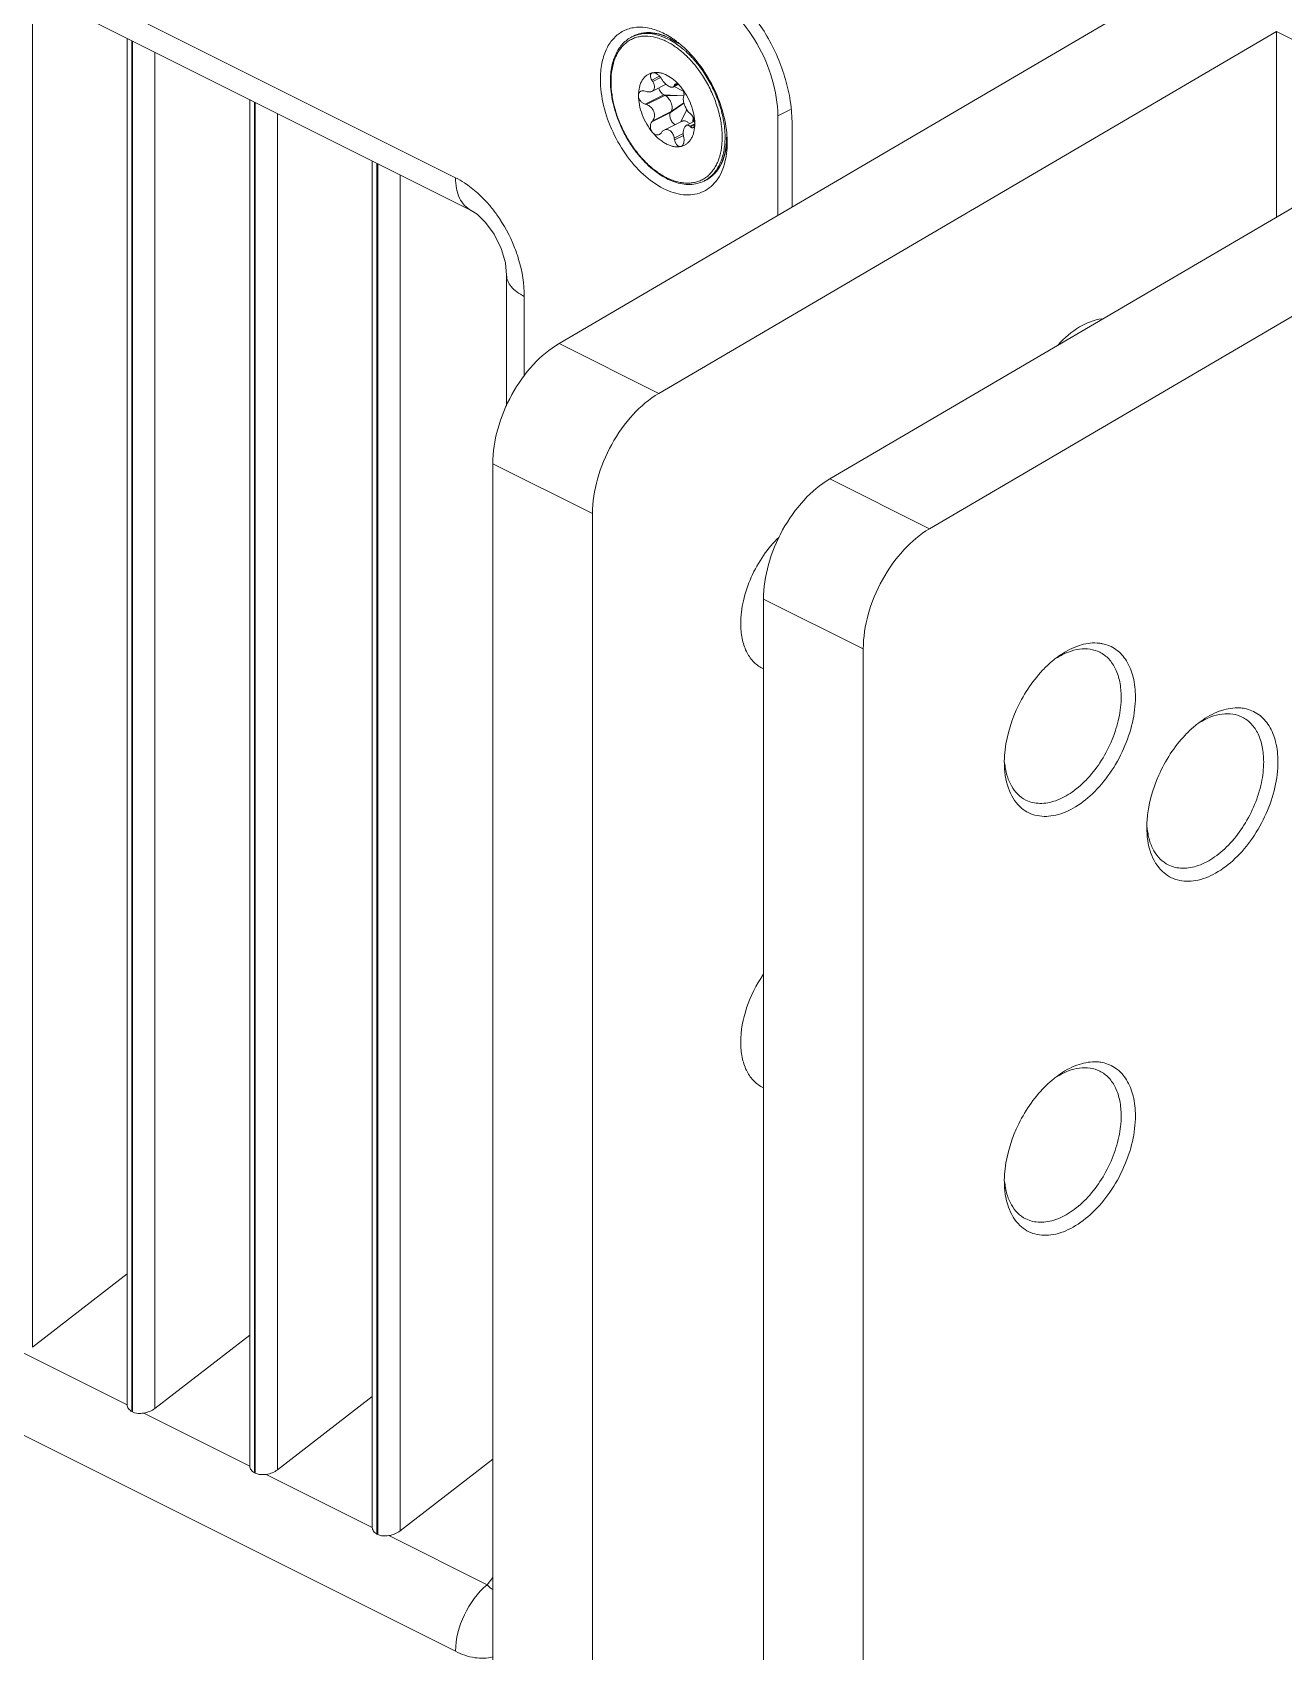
# Model space of a CAD drawing. Header units: millimetres. Extents: x 0 to 2524, y 0 to 1785.
# Drawn here: x 1468.3 to 1518, y 651.7 to 716 of the extents above; entities that cross this region are included whole.
import ezdxf

# ---------------------------------------------------------------- set-up
doc = ezdxf.new("R2010")
doc.units = ezdxf.units.MM
doc.header["$LTSCALE"] = 0.1
doc.layers.get('0').update_dxf_attribs({"lineweight": 13})

msp = doc.modelspace()

# ---------------------------------------------------------------- linework, layer by layer
for p, q in [((1389.072, 758.256), (1485.108, 710.239)), ((1389.696, 756.958), (1485.731, 708.941)), ((1503.926, 696.304), (1555.035, 726.235)), ((1517.7, 720.338), (1489.219, 703.658)), ((1468.31, 663.817), (1468.31, 717.651)), ((1493.178, 701.678), (1517.7, 716.039)), ((1517.7, 716.039), (1524.488, 712.645)), ((1517.7, 708.669), (1517.7, 716.039)), ((1472.074, 715.769), (1472.074, 661.536)), ((1472.261, 715.676), (1472.261, 661.26)), ((1472.29, 661.245), (1472.29, 715.661)), ((1492.114, 715.832), (1492.176, 715.862)), ((1473.175, 661.384), (1473.175, 715.219)), ((1492.9, 714.113), (1493.208, 714.267)), ((1492.936, 714.057), (1492.9, 714.113)), ((1492.93, 714.406), (1492.903, 714.396)), ((1493.25, 714.214), (1492.936, 714.057)), ((1493.267, 714.189), (1493.303, 714.133)), ((1492.631, 713.677), (1492.691, 713.659)), ((1492.631, 713.158), (1493.376, 713.53)), ((1492.691, 713.14), (1493.423, 713.506)), ((1493.467, 713.947), (1492.908, 713.667)), ((1494.176, 713.495), (1493.376, 713.53)), ((1493.376, 713.53), (1493.423, 713.506)), ((1494.173, 713.488), (1493.423, 713.506)), ((1493.75, 713.837), (1493.949, 713.937)), ((1493.783, 713.853), (1494.146, 713.679)), ((1493.793, 713.888), (1493.919, 713.951)), ((1493.793, 713.888), (1493.805, 713.921)), ((1493.805, 713.921), (1493.887, 713.961)), ((1494.173, 713.477), (1494.16, 713.444)), ((1476.938, 713.337), (1476.938, 659.104)), ((1477.126, 713.243), (1477.126, 658.827)), ((1477.155, 658.813), (1477.155, 713.229)), ((1492.691, 713.14), (1492.631, 713.158)), ((1492.9, 712.453), (1493.645, 712.825)), ((1492.936, 712.498), (1493.668, 712.864)), ((1494.177, 713.204), (1493.645, 712.825)), ((1493.668, 712.864), (1493.645, 712.825)), ((1494.175, 713.212), (1493.668, 712.864)), ((1494.293, 712.94), (1494.049, 712.456)), ((1494.294, 712.938), (1494.055, 712.459)), ((1497.901, 712.7), (1498.402, 712.951)), ((1478.04, 658.952), (1478.04, 712.786)), ((1492.9, 712.453), (1492.936, 712.498)), ((1493.392, 712.128), (1494.102, 712.483)), ((1494.595, 712.478), (1494.265, 712.313)), ((1494.405, 712.802), (1494.441, 712.772)), ((1494.606, 712.383), (1494.405, 712.282)), ((1494.441, 712.253), (1494.405, 712.282)), ((1494.441, 712.253), (1494.602, 712.333)), ((1494.539, 712.639), (1494.534, 712.447)), ((1494.555, 712.608), (1494.553, 712.457)), ((1497.901, 708.743), (1497.901, 712.7)), ((1498.467, 712.418), (1498.467, 709.074)), ((1524.488, 712.645), (1499.967, 698.284)), ((1493.303, 712.054), (1493.267, 712.01)), ((1493.793, 711.809), (1494.15, 711.988)), ((1493.805, 711.741), (1493.793, 711.809)), ((1493.805, 711.741), (1494.157, 711.917)), ((1494.16, 711.885), (1494.173, 711.817)), ((1481.803, 710.905), (1481.803, 656.671)), ((1494.047, 711.477), (1494.076, 711.487)), ((1494.079, 711.484), (1494.077, 711.484)), ((1481.991, 710.811), (1481.991, 656.395)), ((1482.02, 656.38), (1482.02, 710.796)), ((1482.905, 656.519), (1482.905, 710.354)), ((1494.976, 710.107), (1495.038, 710.138)), ((1485.731, 708.941), (1485.731, 708.941)), ((1487.137, 706.375), (1487.137, 706.375)), ((1487.137, 706.375), (1487.137, 701.167)), ((1487.84, 705.527), (1487.84, 702.378)), ((1489.219, 703.658), (1493.178, 701.678)), ((1485.108, 651.746), (1389.072, 699.763)), ((1486.587, 698.886), (1490.547, 696.907)), ((1486.587, 698.886), (1486.587, 641.754)), ((1499.967, 698.284), (1503.926, 696.304)), ((1490.547, 639.774), (1490.547, 696.907)), ((1497.335, 693.512), (1501.295, 691.533)), ((1497.335, 693.512), (1497.335, 636.38)), ((1501.295, 634.4), (1501.295, 691.533)), ((1472.074, 666.724), (1468.31, 663.817)), ((1476.938, 664.292), (1473.175, 661.384)), ((1467.866, 663.632), (1472.074, 661.528)), ((1472.074, 661.528), (1472.074, 661.536)), ((1481.803, 661.859), (1478.04, 658.952)), ((1472.29, 661.245), (1472.261, 661.26)), ((1472.73, 661.2), (1476.939, 659.096)), ((1476.939, 659.096), (1476.939, 659.104)), ((1486.587, 659.364), (1482.905, 656.519)), ((1477.155, 658.813), (1477.126, 658.827)), ((1477.595, 658.767), (1481.804, 656.663)), ((1481.804, 656.663), (1481.803, 656.671)), ((1482.02, 656.38), (1481.991, 656.395)), ((1482.46, 656.335), (1486.366, 654.382)), ((1486.587, 654.674), (1486.366, 654.382))]:
    msp.add_line(p, q)
msp.add_lwpolyline([(1485.731, 708.941), (1485.962, 708.792), (1486.301, 708.466), (1486.643, 707.994), (1486.919, 707.429), (1487.087, 706.856), (1487.137, 706.375)])
for centre, radius, start, end in [((1492.652, 714.757), 1.202, 113.29596, 116.56621), ((1491.7, 712.752), 3.629, 53.10206, 55.91688), ((1491.563, 712.567), 3.859, 51.55716, 53.11529), ((1491.438, 712.41), 4.06, 49.31615, 51.55176), ((1491.59, 712.297), 3.862, 46.173, 48.06536), ((1491.432, 712.135), 4.088, 43.38168, 46.15472), ((1491.35, 712.057), 4.201, 43.11522, 43.38843), ((1491.291, 712.002), 4.283, 41.65421, 43.11028), ((1491.036, 711.783), 4.618, 35.71188, 41.57941), ((1491.03, 711.782), 4.736, 35.7147, 41.58143), ((1494.659, 714.073), 3.4, 180.00056, 180.48613), ((1492.352, 712.444), 2.2, 39.61526, 43.02983), ((1491.861, 711.62), 4.032, 1.4294, 3.78191), ((1492.084, 711.626), 3.809, 0.00524, 1.421), ((1493.921, 712.086), 0.622, 281.69703, 284.52359), ((1494.497, 711.22), 1.21, 296.57687, 307.86767), ((1494.382, 711.347), 1.381, 317.68419, 320.55378), ((1494.439, 711.183), 1.203, 296.56819, 299.82335), ((1510.489, 690.234), 1.537, 79.01791, 86.65088), ((1511.363, 688.011), 3.975, 126.88303, 128.18477), ((1511.229, 688.191), 3.751, 124.08114, 126.89797), ((1497.832, 691.867), 1.228, 243.44632, 245.93793), ((1516.146, 687.658), 1.537, 79.01791, 86.65088), ((1517.02, 685.435), 3.975, 126.88303, 128.18477), ((1516.886, 685.615), 3.751, 124.08114, 126.89797), ((1510.873, 687.026), 3.978, 177.92136, 179.98893), ((1511.105, 687.018), 4.21, 176.19073, 177.925), ((1516.53, 684.451), 3.978, 177.92136, 179.98893), ((1516.762, 684.443), 4.21, 176.19073, 177.925), ((1510.489, 673.606), 1.537, 79.01791, 86.65088), ((1511.363, 671.383), 3.975, 126.88303, 128.18477), ((1511.229, 671.563), 3.751, 124.08114, 126.89797), ((1497.832, 675.239), 1.228, 243.44632, 245.93793), ((1510.873, 670.399), 3.978, 177.92136, 179.98893), ((1511.105, 670.39), 4.21, 176.19073, 177.925)]:
    msp.add_arc(centre, radius, start, end)
for centre in [(1472.743, 661.627), (1477.608, 659.194), (1482.472, 656.762)]:
    msp.add_ellipse(centre, major_axis=(0.63, 0.179), ratio=0.634557, start_param=-1.768072, end_param=-1.007079)
for points, knots in [([(1495.073, 718.272), (1495.555, 718.03), (1496.478, 717.309), (1497.542, 715.876), (1498.267, 714.202), (1498.467, 712.997), (1498.467, 712.418)], [0, 0, 0, 0, 0.229704, 0.488217, 0.753177, 1, 1, 1, 1]), ([(1497.901, 712.7), (1497.901, 713.184), (1497.734, 714.187), (1497.13, 715.583), (1496.243, 716.777), (1495.475, 717.378), (1495.073, 717.579)], [0, 0, 0, 0, 0.246823, 0.511783, 0.770296, 1, 1, 1, 1]), ([(1490.858, 714.143), (1490.858, 714.353), (1490.891, 714.753), (1491.056, 715.302), (1491.332, 715.748), (1491.59, 715.962), (1491.727, 716.039)], [0, 0, 0, 0, 0.28868, 0.548854, 0.782798, 1, 1, 1, 1]), ([(1491.727, 716.039), (1491.863, 716.115), (1492.175, 716.223), (1492.688, 716.219), (1493.224, 716.062), (1493.565, 715.872), (1493.734, 715.757)], [0, 0, 0, 0, 0.220157, 0.453848, 0.71227, 1, 1, 1, 1]), ([(1491.259, 714.073), (1491.259, 714.268), (1491.284, 714.557), (1491.378, 714.918), (1491.474, 715.16), (1491.597, 715.376), (1491.745, 715.563), (1491.917, 715.718), (1492.047, 715.798), (1492.114, 715.832)], [0, 0, 0, 0, 0.285392, 0.417936, 0.543856, 0.663798, 0.778818, 0.890321, 1, 1, 1, 1]), ([(1493.489, 715.643), (1493.352, 715.712), (1493.077, 715.82), (1492.718, 715.87), (1492.45, 715.849), (1492.263, 715.806), (1492.087, 715.734), (1491.925, 715.635), (1491.779, 715.51), (1491.649, 715.36), (1491.538, 715.187), (1491.445, 714.993), (1491.373, 714.779), (1491.302, 714.463), (1491.283, 714.214), (1491.283, 714.044)], [0, 0, 0, 0, 0.134718, 0.256832, 0.314289, 0.370104, 0.425075, 0.480068, 0.535949, 0.593509, 0.653412, 0.716168, 0.782107, 0.851412, 1, 1, 1, 1]), ([(1492.176, 715.862), (1492.266, 715.908), (1492.461, 715.977), (1492.775, 716.01), (1493.105, 715.975), (1493.322, 715.91), (1493.431, 715.868)], [0, 0, 0, 0, 0.23416, 0.475216, 0.729085, 1, 1, 1, 1]), ([(1493.607, 715.772), (1493.483, 715.833), (1493.236, 715.933), (1492.914, 715.994), (1492.669, 715.995), (1492.496, 715.974), (1492.33, 715.931), (1492.226, 715.888), (1492.176, 715.862)], [0, 0, 0, 0, 0.278944, 0.534783, 0.655555, 0.772578, 0.886969, 1, 1, 1, 1]), ([(1493.545, 715.741), (1493.428, 715.8), (1493.193, 715.896), (1492.833, 715.969), (1492.543, 715.964), (1492.327, 715.918), (1492.225, 715.882), (1492.176, 715.861)], [0, 0, 0, 0, 0.278209, 0.534456, 0.772603, 0.887165, 1, 1, 1, 1]), ([(1494.171, 715.17), (1494.064, 715.266), (1493.847, 715.44), (1493.609, 715.583), (1493.489, 715.643)], [0, 0, 0, 0, 0.516834, 1, 1, 1, 1]), ([(1493.899, 715.53), (1493.87, 715.55), (1493.756, 715.626), (1493.637, 715.695), (1493.545, 715.741)], [0, 0, 0, 0, 0.25686, 1, 1, 1, 1]), ([(1493.961, 715.561), (1493.932, 715.581), (1493.818, 715.657), (1493.698, 715.726), (1493.607, 715.772)], [0, 0, 0, 0, 0.25686, 1, 1, 1, 1]), ([(1494.245, 715.256), (1494.217, 715.281), (1494.106, 715.377), (1493.989, 715.467), (1493.899, 715.53)], [0, 0, 0, 0, 0.255737, 1, 1, 1, 1]), ([(1494.084, 715.489), (1494.603, 715.043), (1495.432, 713.911), (1495.839, 712.567), (1495.884, 711.886)], [0, 0, 0, 0, 0.499998, 1, 1, 1, 1]), ([(1494.573, 714.925), (1494.546, 714.955), (1494.442, 715.069), (1494.331, 715.178), (1494.245, 715.256)], [0, 0, 0, 0, 0.254414, 1, 1, 1, 1]), ([(1495.493, 710.159), (1495.356, 709.966), (1494.984, 709.632), (1494.215, 709.498), (1493.402, 709.737), (1492.61, 710.277), (1491.898, 711.065), (1491.329, 712.027), (1490.957, 713.07), (1490.858, 713.795), (1490.858, 714.143)], [0, 0, 0, 0, 0.093914, 0.18813, 0.295826, 0.421919, 0.563565, 0.713337, 0.861833, 1, 1, 1, 1]), ([(1492.372, 713.5), (1492.372, 713.612), (1492.388, 713.777), (1492.452, 713.979), (1492.516, 714.109), (1492.598, 714.219), (1492.695, 714.307), (1492.807, 714.371), (1492.889, 714.397), (1492.93, 714.406)], [0, 0, 0, 0, 0.292489, 0.425478, 0.549994, 0.667323, 0.77954, 0.889431, 1, 1, 1, 1]), ([(1492.903, 714.396), (1492.893, 714.392), (1492.876, 714.379), (1492.857, 714.353), (1492.846, 714.321), (1492.841, 714.269), (1492.855, 714.196), (1492.883, 714.141), (1492.9, 714.113)], [0, 0, 0, 0, 0.097885, 0.196945, 0.302948, 0.419624, 0.688587, 1, 1, 1, 1]), ([(1492.93, 714.406), (1492.97, 714.414), (1493.052, 714.423), (1493.179, 714.414), (1493.31, 714.385), (1493.494, 714.315), (1493.722, 714.176), (1493.883, 714.029), (1493.961, 713.945)], [0, 0, 0, 0, 0.102583, 0.210144, 0.32398, 0.444974, 0.708853, 1, 1, 1, 1]), ([(1493.267, 714.189), (1493.247, 714.223), (1493.198, 714.284), (1493.125, 714.347), (1493.061, 714.383), (1493.003, 714.406), (1492.957, 714.411), (1492.93, 714.406)], [0, 0, 0, 0, 0.280746, 0.557076, 0.685088, 0.802432, 1, 1, 1, 1]), ([(1493.466, 713.945), (1493.435, 713.972), (1493.375, 714.031), (1493.325, 714.098), (1493.303, 714.133)], [0, 0, 0, 0, 0.500571, 1, 1, 1, 1]), ([(1495.668, 712.274), (1495.645, 712.465), (1495.569, 712.852), (1495.38, 713.42), (1495.12, 713.97), (1494.904, 714.315), (1494.786, 714.479)], [0, 0, 0, 0, 0.24093, 0.491799, 0.746855, 1, 1, 1, 1]), ([(1495.78, 712.286), (1495.756, 712.482), (1495.679, 712.879), (1495.485, 713.461), (1495.219, 714.025), (1494.997, 714.378), (1494.875, 714.547)], [0, 0, 0, 0, 0.240938, 0.491809, 0.746861, 1, 1, 1, 1]), ([(1494.976, 710.107), (1494.891, 710.065), (1494.709, 709.999), (1494.414, 709.961), (1494.105, 709.985), (1493.788, 710.069), (1493.468, 710.208), (1493.151, 710.401), (1492.843, 710.643), (1492.549, 710.929), (1492.274, 711.254), (1492.023, 711.611), (1491.801, 711.995), (1491.612, 712.397), (1491.461, 712.81), (1491.349, 713.227), (1491.279, 713.638), (1491.26, 713.911), (1491.259, 714.044)], [0, 0, 0, 0, 0.046162, 0.093539, 0.14319, 0.195908, 0.252154, 0.312065, 0.375489, 0.442037, 0.511131, 0.58206, 0.65402, 0.726157, 0.797611, 0.867553, 0.935227, 1, 1, 1, 1]), ([(1491.283, 714.044), (1491.283, 713.871), (1491.311, 713.512), (1491.425, 712.974), (1491.61, 712.435), (1491.859, 711.913), (1492.162, 711.426), (1492.511, 710.99), (1492.894, 710.621), (1493.297, 710.33), (1493.648, 710.157), (1493.926, 710.07), (1494.126, 710.032), (1494.321, 710.019), (1494.509, 710.031), (1494.688, 710.069), (1494.857, 710.132), (1495.013, 710.221), (1495.157, 710.333), (1495.285, 710.468), (1495.397, 710.624), (1495.493, 710.8), (1495.599, 711.066), (1495.647, 711.282), (1495.668, 711.43)], [0, 0, 0, 0, 0.068636, 0.141294, 0.216628, 0.293067, 0.36896, 0.442698, 0.512838, 0.578246, 0.638256, 0.666243, 0.692947, 0.718503, 0.743108, 0.767017, 0.790534, 0.813988, 0.837717, 0.862037, 0.887221, 0.913488, 0.940997, 1, 1, 1, 1]), ([(1492.466, 713.67), (1492.452, 713.663), (1492.424, 713.644), (1492.394, 713.604), (1492.375, 713.554), (1492.372, 713.518), (1492.372, 713.5)], [0, 0, 0, 0, 0.236599, 0.476208, 0.728722, 1, 1, 1, 1]), ([(1492.93, 712.036), (1492.844, 712.14), (1492.688, 712.365), (1492.512, 712.734), (1492.4, 713.116), (1492.372, 713.375), (1492.372, 713.5)], [0, 0, 0, 0, 0.254359, 0.512919, 0.764766, 1, 1, 1, 1]), ([(1492.372, 713.5), (1492.372, 713.464), (1492.387, 713.388), (1492.444, 713.287), (1492.527, 713.204), (1492.596, 713.169), (1492.631, 713.158)], [0, 0, 0, 0, 0.239462, 0.49734, 0.756045, 1, 1, 1, 1]), ([(1492.631, 713.677), (1492.603, 713.686), (1492.559, 713.693), (1492.503, 713.685), (1492.478, 713.676), (1492.466, 713.67)], [0, 0, 0, 0, 0.525273, 0.767904, 1, 1, 1, 1]), ([(1492.691, 713.659), (1492.71, 713.654), (1492.749, 713.645), (1492.806, 713.641), (1492.86, 713.648), (1492.893, 713.66), (1492.908, 713.667)], [0, 0, 0, 0, 0.273271, 0.531241, 0.772973, 1, 1, 1, 1]), ([(1492.908, 713.667), (1492.922, 713.674), (1492.95, 713.693), (1492.981, 713.73), (1493.002, 713.775), (1493.01, 713.827), (1493.007, 713.882), (1492.987, 713.962), (1492.959, 714.02), (1492.936, 714.057)], [0, 0, 0, 0, 0.11066, 0.218773, 0.328694, 0.444664, 0.569516, 0.704271, 1, 1, 1, 1]), ([(1493.376, 713.53), (1493.352, 713.542), (1493.307, 713.574), (1493.25, 713.638), (1493.205, 713.715), (1493.183, 713.773), (1493.176, 713.802)], [0, 0, 0, 0, 0.224639, 0.474754, 0.738214, 1, 1, 1, 1]), ([(1493.668, 712.864), (1493.682, 712.885), (1493.701, 712.936), (1493.709, 713.022), (1493.699, 713.116), (1493.671, 713.212), (1493.626, 713.306), (1493.568, 713.389), (1493.501, 713.458), (1493.45, 713.493), (1493.423, 713.506)], [0, 0, 0, 0, 0.100163, 0.214155, 0.341032, 0.476829, 0.616268, 0.753439, 0.882721, 1, 1, 1, 1]), ([(1493.75, 713.837), (1493.743, 713.833), (1493.725, 713.828), (1493.696, 713.827), (1493.663, 713.832), (1493.612, 713.848), (1493.544, 713.884), (1493.492, 713.923), (1493.466, 713.945)], [0, 0, 0, 0, 0.081289, 0.172033, 0.275865, 0.394549, 0.674735, 1, 1, 1, 1]), ([(1493.793, 713.888), (1493.789, 713.877), (1493.778, 713.857), (1493.76, 713.842), (1493.75, 713.837)], [0, 0, 0, 0, 0.516987, 1, 1, 1, 1]), ([(1493.837, 713.958), (1493.83, 713.955), (1493.816, 713.944), (1493.808, 713.929), (1493.805, 713.921)], [0, 0, 0, 0, 0.479654, 1, 1, 1, 1]), ([(1493.949, 713.937), (1493.939, 713.943), (1493.918, 713.954), (1493.888, 713.964), (1493.861, 713.966), (1493.844, 713.962), (1493.837, 713.958)], [0, 0, 0, 0, 0.309007, 0.574685, 0.801106, 1, 1, 1, 1]), ([(1494.047, 713.847), (1494.032, 713.865), (1494.002, 713.898), (1493.967, 713.926), (1493.949, 713.937)], [0, 0, 0, 0, 0.531627, 1, 1, 1, 1]), ([(1494.173, 713.477), (1494.176, 713.487), (1494.181, 713.511), (1494.181, 713.551), (1494.174, 713.597), (1494.155, 713.665), (1494.116, 713.752), (1494.072, 713.817), (1494.047, 713.847)], [0, 0, 0, 0, 0.081914, 0.180348, 0.294769, 0.423159, 0.707611, 1, 1, 1, 1]), ([(1494.047, 713.847), (1494.134, 713.743), (1494.289, 713.517), (1494.465, 713.149), (1494.577, 712.767), (1494.606, 712.508), (1494.606, 712.383)], [0, 0, 0, 0, 0.254359, 0.512919, 0.764766, 1, 1, 1, 1]), ([(1492.691, 713.14), (1492.754, 713.121), (1492.845, 713.066), (1492.935, 712.962), (1492.984, 712.869), (1493.009, 712.768), (1493.009, 712.667), (1492.985, 712.575), (1492.954, 712.521), (1492.936, 712.498)], [0, 0, 0, 0, 0.249375, 0.381505, 0.514159, 0.64429, 0.769426, 0.888065, 1, 1, 1, 1]), ([(1493.828, 712.344), (1493.808, 712.354), (1493.77, 712.38), (1493.719, 712.432), (1493.676, 712.495), (1493.643, 712.565), (1493.621, 712.637), (1493.612, 712.725), (1493.624, 712.792), (1493.645, 712.825)], [0, 0, 0, 0, 0.117575, 0.247234, 0.384697, 0.524378, 0.660423, 0.787463, 1, 1, 1, 1]), ([(1494.405, 712.802), (1494.385, 712.819), (1494.346, 712.861), (1494.293, 712.935), (1494.245, 713.023), (1494.204, 713.118), (1494.172, 713.213), (1494.153, 713.302), (1494.147, 713.379), (1494.153, 713.425), (1494.16, 713.444)], [0, 0, 0, 0, 0.110696, 0.240625, 0.384178, 0.53292, 0.676665, 0.805968, 0.914467, 1, 1, 1, 1]), ([(1492.9, 712.453), (1492.879, 712.427), (1492.847, 712.361), (1492.838, 712.249), (1492.865, 712.135), (1492.905, 712.066), (1492.93, 712.036)], [0, 0, 0, 0, 0.226942, 0.475503, 0.738548, 1, 1, 1, 1]), ([(1494.606, 712.383), (1494.606, 712.274), (1494.591, 712.113), (1494.531, 711.916), (1494.47, 711.789), (1494.393, 711.679), (1494.301, 711.59), (1494.196, 711.523), (1494.118, 711.495), (1494.079, 711.484)], [0, 0, 0, 0, 0.292043, 0.425248, 0.550191, 0.667997, 0.780507, 0.890228, 1, 1, 1, 1]), ([(1494.226, 712.492), (1494.204, 712.498), (1494.172, 712.501), (1494.13, 712.494), (1494.111, 712.487), (1494.102, 712.483)], [0, 0, 0, 0, 0.520186, 0.762961, 1, 1, 1, 1]), ([(1494.265, 712.313), (1494.253, 712.307), (1494.231, 712.29), (1494.203, 712.255), (1494.181, 712.208), (1494.164, 712.154), (1494.153, 712.092), (1494.147, 712.001), (1494.152, 711.932), (1494.16, 711.885)], [0, 0, 0, 0, 0.083137, 0.178761, 0.289183, 0.4138, 0.55033, 0.6957, 1, 1, 1, 1]), ([(1494.399, 712.38), (1494.374, 712.407), (1494.321, 712.453), (1494.257, 712.484), (1494.226, 712.492)], [0, 0, 0, 0, 0.534828, 1, 1, 1, 1]), ([(1494.405, 712.282), (1494.394, 712.292), (1494.371, 712.308), (1494.335, 712.322), (1494.298, 712.325), (1494.275, 712.318), (1494.265, 712.313)], [0, 0, 0, 0, 0.288082, 0.541806, 0.772346, 1, 1, 1, 1]), ([(1494.596, 712.478), (1494.59, 712.508), (1494.574, 712.568), (1494.538, 712.65), (1494.494, 712.719), (1494.459, 712.757), (1494.441, 712.772)], [0, 0, 0, 0, 0.274561, 0.545123, 0.791997, 1, 1, 1, 1]), ([(1494.441, 712.253), (1494.45, 712.246), (1494.467, 712.234), (1494.494, 712.223), (1494.521, 712.22), (1494.537, 712.225), (1494.545, 712.229)], [0, 0, 0, 0, 0.294551, 0.551982, 0.781276, 1, 1, 1, 1]), ([(1494.545, 712.229), (1494.554, 712.234), (1494.573, 712.25), (1494.592, 712.285), (1494.604, 712.331), (1494.606, 712.365), (1494.606, 712.383)], [0, 0, 0, 0, 0.190975, 0.416283, 0.686233, 1, 1, 1, 1]), ([(1494.606, 712.383), (1494.606, 712.39), (1494.605, 712.422), (1494.601, 712.454), (1494.596, 712.478)], [0, 0, 0, 0, 0.238011, 1, 1, 1, 1]), ([(1495.695, 711.838), (1495.695, 711.874), (1495.693, 712.019), (1495.681, 712.165), (1495.668, 712.274)], [0, 0, 0, 0, 0.244432, 1, 1, 1, 1]), ([(1495.808, 711.838), (1495.808, 711.875), (1495.806, 712.024), (1495.794, 712.174), (1495.78, 712.286)], [0, 0, 0, 0, 0.244425, 1, 1, 1, 1]), ([(1492.93, 712.036), (1492.948, 712.014), (1492.988, 711.976), (1493.059, 711.94), (1493.133, 711.931), (1493.179, 711.944), (1493.2, 711.954)], [0, 0, 0, 0, 0.278794, 0.535291, 0.771972, 1, 1, 1, 1]), ([(1494.047, 711.477), (1494.004, 711.468), (1493.914, 711.459), (1493.774, 711.472), (1493.63, 711.509), (1493.484, 711.571), (1493.338, 711.657), (1493.143, 711.803), (1493.012, 711.937), (1492.93, 712.036)], [0, 0, 0, 0, 0.100852, 0.207172, 0.320423, 0.441479, 0.570535, 0.707242, 1, 1, 1, 1]), ([(1493.2, 711.954), (1493.213, 711.961), (1493.238, 711.977), (1493.258, 711.998), (1493.267, 712.01)], [0, 0, 0, 0, 0.491084, 1, 1, 1, 1]), ([(1493.303, 712.054), (1493.315, 712.07), (1493.343, 712.098), (1493.375, 712.119), (1493.392, 712.128)], [0, 0, 0, 0, 0.51023, 1, 1, 1, 1]), ([(1493.392, 712.128), (1493.412, 712.138), (1493.454, 712.152), (1493.52, 712.153), (1493.586, 712.134), (1493.646, 712.095), (1493.699, 712.04), (1493.757, 711.947), (1493.783, 711.865), (1493.793, 711.809)], [0, 0, 0, 0, 0.109461, 0.218418, 0.33058, 0.449317, 0.576567, 0.712229, 1, 1, 1, 1]), ([(1493.805, 711.741), (1493.812, 711.702), (1493.834, 711.63), (1493.883, 711.552), (1493.932, 711.507), (1493.97, 711.484), (1494.009, 711.474), (1494.035, 711.474), (1494.047, 711.477)], [0, 0, 0, 0, 0.297992, 0.57064, 0.692364, 0.803082, 0.904393, 1, 1, 1, 1]), ([(1494.076, 711.487), (1494.087, 711.492), (1494.107, 711.506), (1494.132, 711.535), (1494.152, 711.572), (1494.173, 711.63), (1494.184, 711.713), (1494.179, 711.782), (1494.173, 711.817)], [0, 0, 0, 0, 0.096427, 0.2004, 0.313931, 0.437364, 0.708911, 1, 1, 1, 1]), ([(1495.037, 710.14), (1495.097, 710.175), (1495.214, 710.256), (1495.369, 710.408), (1495.502, 710.589), (1495.654, 710.873), (1495.751, 711.201), (1495.8, 711.554), (1495.808, 711.742), (1495.808, 711.838)], [0, 0, 0, 0, 0.107509, 0.217606, 0.33198, 0.451961, 0.711547, 0.852303, 1, 1, 1, 1]), ([(1495.448, 710.469), (1495.517, 710.553), (1495.641, 710.745), (1495.772, 711.075), (1495.851, 711.449), (1495.869, 711.712), (1495.869, 711.849)], [0, 0, 0, 0, 0.222615, 0.462293, 0.721342, 1, 1, 1, 1]), ([(1495.893, 711.626), (1495.893, 711.484), (1495.865, 710.976), (1495.707, 710.46), (1495.493, 710.159)], [0, 0, 0, 0, 0.278051, 1, 1, 1, 1]), ([(1495.668, 711.43), (1495.672, 711.463), (1495.689, 711.598), (1495.695, 711.735), (1495.695, 711.838)], [0, 0, 0, 0, 0.24358, 1, 1, 1, 1]), ([(1495.868, 711.495), (1495.847, 711.343), (1495.785, 711.053), (1495.637, 710.72), (1495.481, 710.496), (1495.35, 710.352), (1495.202, 710.231), (1495.094, 710.166), (1495.038, 710.138)], [0, 0, 0, 0, 0.278338, 0.534003, 0.654847, 0.77204, 0.886673, 1, 1, 1, 1]), ([(1495.239, 710.265), (1495.254, 710.276), (1495.312, 710.323), (1495.365, 710.375), (1495.403, 710.417)], [0, 0, 0, 0, 0.247404, 1, 1, 1, 1]), ([(1485.108, 710.239), (1485.108, 710.093), (1485.131, 709.815), (1485.25, 709.435), (1485.448, 709.131), (1485.633, 708.99), (1485.731, 708.941)], [0, 0, 0, 0, 0.28952, 0.549669, 0.782884, 1, 1, 1, 1]), ([(1485.108, 710.239), (1485.229, 710.178), (1485.736, 709.884), (1486.174, 709.479), (1486.464, 709.136)], [0, 0, 0, 0, 0.231796, 1, 1, 1, 1]), ([(1486.464, 709.136), (1486.565, 709.016), (1486.956, 708.511), (1487.264, 707.942), (1487.442, 707.494)], [0, 0, 0, 0, 0.245479, 1, 1, 1, 1]), ([(1487.442, 707.494), (1487.507, 707.331), (1487.727, 706.697), (1487.84, 706.022), (1487.84, 705.527)], [0, 0, 0, 0, 0.262345, 1, 1, 1, 1]), ([(1487.84, 705.527), (1487.736, 705.579), (1487.547, 705.691), (1487.319, 705.897), (1487.172, 706.127), (1487.137, 706.296), (1487.137, 706.375)], [0, 0, 0, 0, 0.302254, 0.565582, 0.793516, 1, 1, 1, 1]), ([(1509.031, 703.603), (1509.279, 703.879), (1509.799, 704.336), (1510.456, 704.6), (1510.766, 704.634)], [0, 0, 0, 0, 0.543789, 1, 1, 1, 1]), ([(1486.587, 698.886), (1486.587, 699.347), (1486.739, 700.305), (1487.296, 701.649), (1488.122, 702.821), (1488.839, 703.435), (1489.219, 703.658)], [0, 0, 0, 0, 0.244587, 0.5074, 0.766199, 1, 1, 1, 1]), ([(1493.178, 701.678), (1492.798, 701.455), (1492.081, 700.841), (1491.256, 699.669), (1490.699, 698.325), (1490.547, 697.367), (1490.547, 696.907)], [0, 0, 0, 0, 0.233801, 0.4926, 0.755413, 1, 1, 1, 1]), ([(1497.335, 693.512), (1497.335, 693.973), (1497.487, 694.931), (1498.044, 696.275), (1498.87, 697.447), (1499.587, 698.061), (1499.967, 698.284)], [0, 0, 0, 0, 0.244587, 0.5074, 0.766199, 1, 1, 1, 1]), ([(1503.926, 696.304), (1503.546, 696.081), (1502.829, 695.467), (1502.004, 694.295), (1501.447, 692.951), (1501.295, 691.993), (1501.295, 691.533)], [0, 0, 0, 0, 0.233801, 0.4926, 0.755413, 1, 1, 1, 1]), ([(1496.43, 692.543), (1496.43, 692.847), (1496.512, 693.478), (1496.822, 694.394), (1497.301, 695.25), (1497.721, 695.751), (1497.951, 695.969)], [0, 0, 0, 0, 0.237699, 0.493016, 0.752032, 1, 1, 1, 1]), ([(1497.283, 690.768), (1497.149, 690.835), (1496.896, 691.028), (1496.625, 691.444), (1496.463, 691.963), (1496.43, 692.343), (1496.43, 692.543)], [0, 0, 0, 0, 0.217169, 0.450373, 0.710356, 1, 1, 1, 1]), ([(1510.579, 691.768), (1510.34, 691.782), (1509.818, 691.696), (1509.356, 691.452), (1509.127, 691.298)], [0, 0, 0, 0, 0.464271, 1, 1, 1, 1]), ([(1512.1, 689.629), (1512.1, 689.893), (1512.05, 690.39), (1511.794, 691.054), (1511.361, 691.541), (1510.976, 691.704), (1510.782, 691.742)], [0, 0, 0, 0, 0.293474, 0.550886, 0.77985, 1, 1, 1, 1]), ([(1508.906, 691.135), (1508.863, 691.102), (1508.692, 690.962), (1508.532, 690.808), (1508.417, 690.687)], [0, 0, 0, 0, 0.243636, 1, 1, 1, 1]), ([(1510.682, 691.403), (1510.564, 691.462), (1510.299, 691.544), (1509.869, 691.541), (1509.419, 691.42), (1509.131, 691.272), (1508.987, 691.183)], [0, 0, 0, 0, 0.222188, 0.457512, 0.715354, 1, 1, 1, 1]), ([(1511.534, 689.629), (1511.534, 689.829), (1511.502, 690.208), (1511.34, 690.728), (1511.068, 691.144), (1510.815, 691.336), (1510.682, 691.403)], [0, 0, 0, 0, 0.289644, 0.549626, 0.782831, 1, 1, 1, 1]), ([(1508.417, 690.687), (1507.981, 690.225), (1507.287, 689.152), (1506.946, 687.916), (1506.905, 687.298)], [0, 0, 0, 0, 0.505846, 1, 1, 1, 1]), ([(1507.516, 685.272), (1507.6, 685.193), (1507.786, 685.055), (1508.228, 684.876), (1508.886, 684.872), (1509.681, 685.193), (1510.446, 685.783), (1511.124, 686.593), (1511.66, 687.553), (1512.009, 688.58), (1512.1, 689.288), (1512.1, 689.629)], [0, 0, 0, 0, 0.046007, 0.091678, 0.188032, 0.299402, 0.427898, 0.569777, 0.71796, 0.864019, 1, 1, 1, 1]), ([(1507.748, 685.536), (1507.919, 685.45), (1508.329, 685.358), (1508.979, 685.488), (1509.631, 685.845), (1510.245, 686.398), (1510.78, 687.106), (1511.197, 687.916), (1511.465, 688.767), (1511.534, 689.349), (1511.534, 689.629)], [0, 0, 0, 0, 0.0905, 0.191274, 0.307366, 0.438238, 0.579573, 0.724967, 0.867307, 1, 1, 1, 1]), ([(1516.236, 689.192), (1515.997, 689.206), (1515.474, 689.12), (1515.013, 688.877), (1514.784, 688.722)], [0, 0, 0, 0, 0.464271, 1, 1, 1, 1]), ([(1517.757, 687.054), (1517.757, 687.317), (1517.707, 687.815), (1517.451, 688.479), (1517.018, 688.966), (1516.633, 689.129), (1516.438, 689.167)], [0, 0, 0, 0, 0.293474, 0.550886, 0.77985, 1, 1, 1, 1]), ([(1514.563, 688.56), (1514.52, 688.527), (1514.349, 688.386), (1514.189, 688.233), (1514.074, 688.111)], [0, 0, 0, 0, 0.243636, 1, 1, 1, 1]), ([(1516.339, 688.828), (1516.221, 688.887), (1515.956, 688.969), (1515.526, 688.965), (1515.076, 688.844), (1514.788, 688.696), (1514.644, 688.607)], [0, 0, 0, 0, 0.222188, 0.457512, 0.715354, 1, 1, 1, 1]), ([(1517.191, 687.054), (1517.191, 687.253), (1517.159, 687.633), (1516.997, 688.152), (1516.725, 688.568), (1516.472, 688.761), (1516.339, 688.828)], [0, 0, 0, 0, 0.289644, 0.549626, 0.782831, 1, 1, 1, 1]), ([(1514.074, 688.111), (1513.638, 687.65), (1512.944, 686.576), (1512.603, 685.341), (1512.562, 684.722)], [0, 0, 0, 0, 0.505846, 1, 1, 1, 1]), ([(1506.896, 687.027), (1506.896, 686.683), (1506.974, 686.043), (1507.305, 685.47), (1507.516, 685.272)], [0, 0, 0, 0, 0.543652, 1, 1, 1, 1]), ([(1506.908, 687.018), (1506.924, 686.85), (1506.979, 686.532), (1507.152, 686.101), (1507.407, 685.757), (1507.63, 685.595), (1507.748, 685.536)], [0, 0, 0, 0, 0.284723, 0.542476, 0.777738, 1, 1, 1, 1]), ([(1513.172, 682.697), (1513.256, 682.618), (1513.443, 682.479), (1513.884, 682.3), (1514.543, 682.296), (1515.338, 682.617), (1516.103, 683.207), (1516.781, 684.017), (1517.317, 684.977), (1517.666, 686.004), (1517.757, 686.713), (1517.757, 687.054)], [0, 0, 0, 0, 0.046007, 0.091678, 0.188032, 0.299402, 0.427898, 0.569777, 0.71796, 0.864019, 1, 1, 1, 1]), ([(1513.405, 682.96), (1513.576, 682.875), (1513.986, 682.782), (1514.636, 682.913), (1515.287, 683.27), (1515.901, 683.823), (1516.436, 684.53), (1516.854, 685.34), (1517.122, 686.191), (1517.191, 686.773), (1517.191, 687.054)], [0, 0, 0, 0, 0.0905, 0.191274, 0.307366, 0.438238, 0.579573, 0.724967, 0.867307, 1, 1, 1, 1]), ([(1512.552, 684.451), (1512.552, 684.107), (1512.631, 683.467), (1512.962, 682.895), (1513.172, 682.697)], [0, 0, 0, 0, 0.543652, 1, 1, 1, 1]), ([(1512.565, 684.442), (1512.581, 684.274), (1512.636, 683.956), (1512.809, 683.525), (1513.064, 683.181), (1513.287, 683.019), (1513.405, 682.96)], [0, 0, 0, 0, 0.284723, 0.542476, 0.777738, 1, 1, 1, 1]), ([(1496.43, 675.915), (1496.43, 676.377), (1496.614, 677.334), (1497.047, 678.2), (1497.327, 678.606)], [0, 0, 0, 0, 0.483811, 1, 1, 1, 1]), ([(1497.283, 674.141), (1497.149, 674.208), (1496.896, 674.4), (1496.625, 674.816), (1496.463, 675.336), (1496.43, 675.715), (1496.43, 675.915)], [0, 0, 0, 0, 0.217169, 0.450373, 0.710356, 1, 1, 1, 1]), ([(1510.682, 674.776), (1510.564, 674.835), (1510.299, 674.916), (1509.869, 674.913), (1509.419, 674.792), (1509.131, 674.644), (1508.987, 674.555)], [0, 0, 0, 0, 0.222188, 0.457512, 0.715354, 1, 1, 1, 1]), ([(1510.579, 675.14), (1510.34, 675.154), (1509.818, 675.068), (1509.356, 674.824), (1509.127, 674.67)], [0, 0, 0, 0, 0.464271, 1, 1, 1, 1]), ([(1512.1, 673.002), (1512.1, 673.265), (1512.05, 673.763), (1511.794, 674.427), (1511.361, 674.913), (1510.976, 675.077), (1510.782, 675.114)], [0, 0, 0, 0, 0.293474, 0.550886, 0.77985, 1, 1, 1, 1]), ([(1508.906, 674.508), (1508.863, 674.474), (1508.692, 674.334), (1508.532, 674.181), (1508.417, 674.059)], [0, 0, 0, 0, 0.243636, 1, 1, 1, 1]), ([(1511.534, 673.002), (1511.534, 673.201), (1511.502, 673.581), (1511.34, 674.1), (1511.068, 674.516), (1510.815, 674.709), (1510.682, 674.776)], [0, 0, 0, 0, 0.289644, 0.549626, 0.782831, 1, 1, 1, 1]), ([(1508.417, 674.059), (1507.981, 673.598), (1507.287, 672.524), (1506.946, 671.288), (1506.905, 670.67)], [0, 0, 0, 0, 0.505846, 1, 1, 1, 1]), ([(1507.516, 668.645), (1507.6, 668.566), (1507.786, 668.427), (1508.228, 668.248), (1508.886, 668.244), (1509.681, 668.565), (1510.446, 669.155), (1511.124, 669.965), (1511.66, 670.925), (1512.009, 671.952), (1512.1, 672.661), (1512.1, 673.002)], [0, 0, 0, 0, 0.046007, 0.091678, 0.188032, 0.299402, 0.427898, 0.569777, 0.71796, 0.864019, 1, 1, 1, 1]), ([(1507.748, 668.908), (1507.919, 668.823), (1508.329, 668.73), (1508.979, 668.86), (1509.631, 669.218), (1510.245, 669.771), (1510.78, 670.478), (1511.197, 671.288), (1511.465, 672.139), (1511.534, 672.721), (1511.534, 673.002)], [0, 0, 0, 0, 0.0905, 0.191274, 0.307366, 0.438238, 0.579573, 0.724967, 0.867307, 1, 1, 1, 1]), ([(1506.896, 670.399), (1506.896, 670.055), (1506.974, 669.415), (1507.305, 668.843), (1507.516, 668.645)], [0, 0, 0, 0, 0.543652, 1, 1, 1, 1]), ([(1506.908, 670.39), (1506.924, 670.222), (1506.979, 669.904), (1507.152, 669.473), (1507.407, 669.129), (1507.63, 668.967), (1507.748, 668.908)], [0, 0, 0, 0, 0.284723, 0.542476, 0.777738, 1, 1, 1, 1]), ([(1472.261, 661.26), (1472.208, 661.287), (1472.114, 661.36), (1472.075, 661.474), (1472.074, 661.528)], [0, 0, 0, 0, 0.526833, 1, 1, 1, 1]), ([(1472.73, 661.2), (1472.691, 661.194), (1472.543, 661.179), (1472.387, 661.197), (1472.29, 661.245)], [0, 0, 0, 0, 0.271294, 1, 1, 1, 1]), ([(1477.126, 658.827), (1477.073, 658.854), (1476.979, 658.928), (1476.94, 659.042), (1476.939, 659.096)], [0, 0, 0, 0, 0.526833, 1, 1, 1, 1]), ([(1477.595, 658.767), (1477.555, 658.761), (1477.408, 658.746), (1477.252, 658.764), (1477.155, 658.813)], [0, 0, 0, 0, 0.271294, 1, 1, 1, 1]), ([(1481.991, 656.395), (1481.937, 656.422), (1481.844, 656.495), (1481.805, 656.609), (1481.804, 656.663)], [0, 0, 0, 0, 0.526833, 1, 1, 1, 1]), ([(1482.46, 656.335), (1482.42, 656.329), (1482.273, 656.314), (1482.117, 656.332), (1482.02, 656.38)], [0, 0, 0, 0, 0.271294, 1, 1, 1, 1]), ([(1485.108, 651.746), (1485.108, 652.24), (1485.378, 653.232), (1485.98, 654.063), (1486.366, 654.382)], [0, 0, 0, 0, 0.496927, 1, 1, 1, 1]), ([(1486.587, 654.199), (1486.567, 654.21), (1486.485, 654.26), (1486.414, 654.327), (1486.366, 654.382)], [0, 0, 0, 0, 0.234699, 1, 1, 1, 1]), ([(1486.59, 651.521), (1486.361, 651.458), (1485.835, 651.448), (1485.35, 651.624), (1485.108, 651.746)], [0, 0, 0, 0, 0.466946, 1, 1, 1, 1])]:
    msp.add_open_spline(points, degree=3, knots=knots)

doc.saveas('drawing.dxf')
